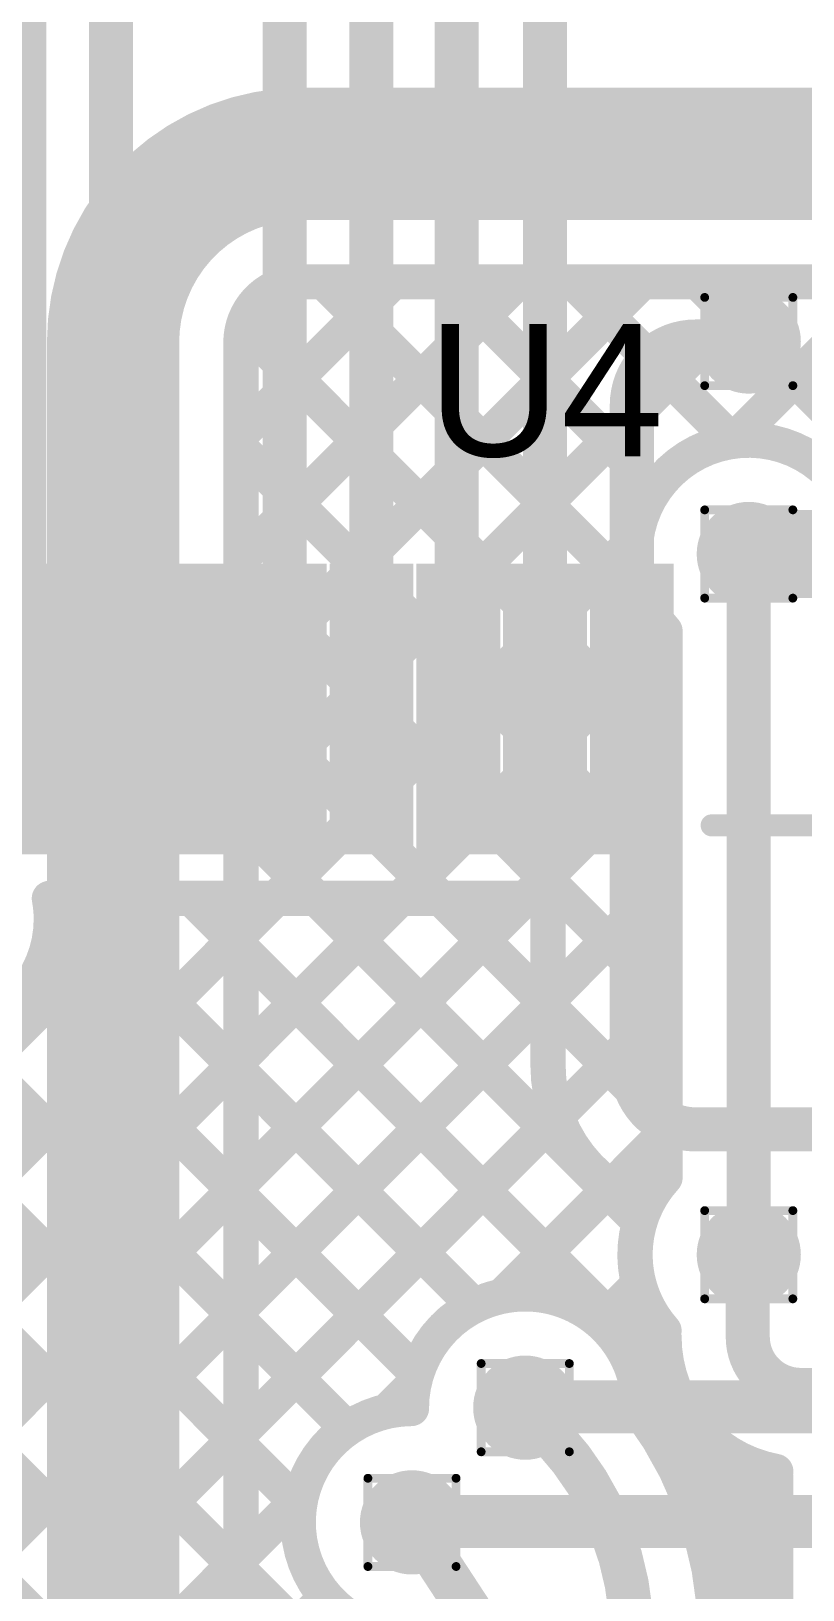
# Model space of a CAD drawing. Header units: inches. Extents: x -17 to 349, y -40 to 215.
# Drawn here: x 101.16 to 105.61, y 127.75 to 136.72 of the extents above; entities that cross this region are included whole.
import ezdxf

# ---------------------------------------------------------------- set-up
doc = ezdxf.new("R2010")
doc.units = ezdxf.units.IN
for name, color, linetype in [('Bottom Layer', 5, 'Continuous'), ('Drill Drawing', 1, 'Continuous'), ('Top Layer', 1, 'Continuous'), ('Top Overlay', 2, 'Continuous'), ('Top Paste', 8, 'Continuous'), ('Top Solder', 216, 'Continuous'), ('Via Holes', 16, 'Continuous')]:
    doc.layers.add(name, color=color, linetype=linetype)
doc.styles.add('Arial', font='', dxfattribs={"height": 0.2})
doc.styles.get('Arial').set_extended_font_data('Arial')

# ---------------------------------------------------------------- blocks, each defined once
blk = doc.blocks.new('64_TQFP__10_10__63')
at = {"layer": 'Top Layer'}
for points in [[(4.935, -0.11), (6.405, -0.11), (6.405, -0.39), (4.935, -0.39)], [(4.935, -0.61), (6.405, -0.61), (6.405, -0.89), (4.935, -0.89)], [(4.935, -1.11), (6.405, -1.11), (6.405, -1.39), (4.935, -1.39)], [(4.935, -1.61), (6.405, -1.61), (6.405, -1.89), (4.935, -1.89)], [(4.935, -2.11), (6.405, -2.11), (6.405, -2.39), (4.935, -2.39)], [(4.935, -2.61), (6.405, -2.61), (6.405, -2.89), (4.935, -2.89)], [(4.935, -3.11), (6.405, -3.11), (6.405, -3.39), (4.935, -3.39)], [(4.935, -3.61), (6.405, -3.61), (6.405, -3.89), (4.935, -3.89)]]:
    blk.add_hatch(color=1, dxfattribs=at).paths.add_polyline_path(points)
at = {"layer": 'Top Paste'}
for points in [[(4.935, -0.11), (6.405, -0.11), (6.405, -0.39), (4.935, -0.39)], [(4.935, -0.61), (6.405, -0.61), (6.405, -0.89), (4.935, -0.89)], [(4.935, -1.11), (6.405, -1.11), (6.405, -1.39), (4.935, -1.39)], [(4.935, -1.61), (6.405, -1.61), (6.405, -1.89), (4.935, -1.89)], [(4.935, -2.11), (6.405, -2.11), (6.405, -2.39), (4.935, -2.39)], [(4.935, -2.61), (6.405, -2.61), (6.405, -2.89), (4.935, -2.89)], [(4.935, -3.11), (6.405, -3.11), (6.405, -3.39), (4.935, -3.39)], [(4.935, -3.61), (6.405, -3.61), (6.405, -3.89), (4.935, -3.89)]]:
    blk.add_hatch(color=8, dxfattribs=at).paths.add_polyline_path(points)
at = {"layer": 'Top Solder'}
for points in [[(4.8334, -0.0084), (6.5066, -0.0084), (6.5066, -0.4916), (4.8334, -0.4916)], [(4.8334, -0.5084), (6.5066, -0.5084), (6.5066, -0.9916), (4.8334, -0.9916)], [(4.8334, -1.0084), (6.5066, -1.0084), (6.5066, -1.4916), (4.8334, -1.4916)], [(4.8334, -1.5084), (6.5066, -1.5084), (6.5066, -1.9916), (4.8334, -1.9916)], [(4.8334, -2.0084), (6.5066, -2.0084), (6.5066, -2.4916), (4.8334, -2.4916)], [(4.8334, -2.5084), (6.5066, -2.5084), (6.5066, -2.9916), (4.8334, -2.9916)], [(4.8334, -3.0084), (6.5066, -3.0084), (6.5066, -3.4916), (4.8334, -3.4916)], [(4.8334, -3.5084), (6.5066, -3.5084), (6.5066, -3.9916), (4.8334, -3.9916)]]:
    blk.add_hatch(color=216, dxfattribs=at).paths.add_polyline_path(points)
at = {"layer": 'Top Overlay'}
blk.add_lwpolyline([(5, -4.21, 0.127, 0.127, 0), (5, -5, 0.127, 0.127, 0)], format="xyseb", dxfattribs=at)
blk.add_lwpolyline([(4.9683, -4.21, 0.0635, 0.0635, 1), (5.0318, -4.21, 0.0635, 0.0635, 1)], format="xyseb", close=True, dxfattribs=at)

msp = doc.modelspace()

# ---------------------------------------------------------------- hatches: boundary and pattern name
at = {"layer": 'Bottom Layer'}
h = msp.add_hatch(color=5, dxfattribs=at)
edge = h.paths.add_edge_path()
edge.add_arc((105.294, 134.934), 0.3, 0, 360)
h = msp.add_hatch(color=5, dxfattribs=at)
edge = h.paths.add_edge_path()
edge.add_arc((105.294, 133.7109), 0.3, 0, 360)
h = msp.add_hatch(color=5, dxfattribs=at)
edge = h.paths.add_edge_path()
edge.add_arc((105.294, 129.6772), 0.3, 0, 360)
h = msp.add_hatch(color=5, dxfattribs=at)
edge = h.paths.add_edge_path()
edge.add_arc((104.0061, 128.7968), 0.3, 0, 360)
h = msp.add_hatch(color=5, dxfattribs=at)
edge = h.paths.add_edge_path()
edge.add_arc((103.3537, 128.1364), 0.3, 0, 360)
at = {"layer": 'Top Layer'}
h = msp.add_hatch(color=1, dxfattribs=at)
edge = h.paths.add_edge_path()
edge.add_arc((105.294, 134.934), 0.3, 0, 360)
h = msp.add_hatch(color=1, dxfattribs=at)
edge = h.paths.add_edge_path()
edge.add_arc((105.294, 133.7109), 0.3, 0, 360)
h = msp.add_hatch(color=1, dxfattribs=at)
edge = h.paths.add_edge_path()
edge.add_arc((105.294, 129.6772), 0.3, 0, 360)
h = msp.add_hatch(color=1, dxfattribs=at)
edge = h.paths.add_edge_path()
edge.add_arc((104.0061, 128.7968), 0.3, 0, 360)
for points in [[(105.4028, 128.1779), (104.9033, 128.8912), (104.6625, 128.7226), (105.162, 128.0093)], [(105.0745, 125.0831), (105.497, 125.0831), (105.497, 128.3987), (105.0745, 128.3987)]]:
    msp.add_hatch(color=1, dxfattribs=at).paths.add_polyline_path(points)
h = msp.add_hatch(color=1, dxfattribs=at)
edge = h.paths.add_edge_path()
edge.add_arc((103.3537, 128.1364), 0.3, 0, 360)
at = {"layer": 'Via Holes'}
h = msp.add_hatch(color=7, dxfattribs=at)
edge = h.paths.add_edge_path()
edge.add_arc((105.294, 134.934), 0.15, 0, 360)
h = msp.add_hatch(color=7, dxfattribs=at)
edge = h.paths.add_edge_path()
edge.add_arc((105.294, 133.7109), 0.15, 0, 360)
h = msp.add_hatch(color=7, dxfattribs=at)
edge = h.paths.add_edge_path()
edge.add_arc((105.294, 129.6772), 0.15, 0, 360)
h = msp.add_hatch(color=7, dxfattribs=at)
edge = h.paths.add_edge_path()
edge.add_arc((104.0061, 128.7968), 0.15, 0, 360)
h = msp.add_hatch(color=7, dxfattribs=at)
edge = h.paths.add_edge_path()
edge.add_arc((103.3537, 128.1364), 0.15, 0, 360)

# ---------------------------------------------------------------- linework, layer by layer
at = {"layer": 'Bottom Layer'}
for points in [[(101.6314, 134.9281, 0.762, 0.762, -0.414214), (102.7177, 136.0143, 0.762, 0.762, 0)], [(102.7177, 136.0143, 0.762, 0.762, 0), (107.1645, 136.0143, 0.762, 0.762, 0)], [(101.6314, 125.9179, 0.762, 0.762, 0), (101.6314, 134.9281, 0.762, 0.762, 0)], [(102.368, 132.964, 0.2032, 0.2032, 0), (104.6818, 135.2777, 0.2032, 0.2032, 0)], [(102.368, 132.2455, 0.2032, 0.2032, 0), (105.4002, 135.2777, 0.2032, 0.2032, 0)], [(102.368, 133.6824, 0.2032, 0.2032, 0), (103.9634, 135.2777, 0.2032, 0.2032, 0)], [(102.368, 132.964, 0.2032, 0.2032, 0), (104.6818, 135.2777, 0.2032, 0.2032, 0)], [(102.368, 134.4008, 0.2032, 0.2032, 0), (103.2449, 135.2777, 0.2032, 0.2032, 0)], [(102.368, 134.9281, 0.2032, 0.2032, -0.414214), (102.7177, 135.2777, 0.2032, 0.2032, 0)], [(102.7177, 135.2777, 0.2032, 0.2032, 0), (107.1645, 135.2777, 0.2032, 0.2032, 0)], [(102.8449, 135.2777, 0.2032, 0.2032, 0), (104.7104, 133.4122, 0.2032, 0.2032, 0)], [(103.5633, 135.2777, 0.2032, 0.2032, 0), (104.7558, 134.0852, 0.2032, 0.2032, 0)], [(104.2817, 135.2777, 0.2032, 0.2032, 0), (105.1998, 134.3597, 0.2032, 0.2032, 0)], [(105.0001, 135.2777, 0.2032, 0.2032, 0), (110.9681, 129.3098, 0.2032, 0.2032, 0)], [(105.2007, 134.3598, 0.2032, 0.2032, 0), (106.1186, 135.2777, 0.2032, 0.2032, 0)], [(102.3812, 135.023, 0.2032, 0.2032, 0), (104.8114, 132.5928, 0.2032, 0.2032, 0)], [(102.368, 125.9179, 0.2032, 0.2032, 0), (102.368, 134.9281, 0.2032, 0.2032, 0)], [(102.368, 134.3177, 0.2032, 0.2032, 0), (104.8114, 131.8743, 0.2032, 0.2032, 0)], [(104.8114, 133.2671, 0.2032, 0.2032, -1.463174), (105.9496, 133.7109, 0.2032, 0.2032, 0)], [(102.368, 131.5271, 0.2032, 0.2032, 0), (104.6451, 133.8042, 0.2032, 0.2032, 0)], [(105.294, 129.6772, 0.254, 0.254, 0), (105.294, 133.7109, 0.254, 0.254, 0)], [(102.368, 133.5993, 0.2032, 0.2032, 0), (104.8114, 131.1559, 0.2032, 0.2032, 0)], [(102.368, 130.8087, 0.2032, 0.2032, 0), (104.8114, 133.2521, 0.2032, 0.2032, 0)], [(104.8114, 130.1209, 0.2032, 0.2032, 0), (104.8114, 133.2671, 0.2032, 0.2032, 0)], [(102.368, 132.8809, 0.2032, 0.2032, 0), (104.8114, 130.4375, 0.2032, 0.2032, 0)], [(102.368, 130.0903, 0.2032, 0.2032, 0), (104.8114, 132.5337, 0.2032, 0.2032, 0)], [(102.368, 132.1625, 0.2032, 0.2032, 0), (104.6658, 129.8647, 0.2032, 0.2032, 0)], [(102.368, 129.3718, 0.2032, 0.2032, 0), (104.8114, 131.8153, 0.2032, 0.2032, 0)], [(102.368, 131.4441, 0.2032, 0.2032, 0), (104.5023, 129.3098, 0.2032, 0.2032, 0)], [(102.368, 128.6534, 0.2032, 0.2032, 0), (104.8114, 131.0968, 0.2032, 0.2032, 0)], [(102.368, 130.7256, 0.2032, 0.2032, 0), (103.7112, 129.3824, 0.2032, 0.2032, 0)], [(103.8715, 129.4385, 0.2032, 0.2032, 0), (104.8114, 130.3784, 0.2032, 0.2032, 0)], [(104.751, 129.3098, 0.2032, 0.2032, -0.347653), (104.8114, 130.1209, 0.2032, 0.2032, 0)], [(102.368, 130.0072, 0.2032, 0.2032, 0), (103.3809, 128.9943, 0.2032, 0.2032, 0)], [(104.4612, 129.3098, 0.2032, 0.2032, 0), (104.6604, 129.5089, 0.2032, 0.2032, 0)], [(103.3505, 128.792, 0.2032, 0.2032, -0.630566), (104.4143, 129.3098, 0.2032, 0.2032, 0)], [(102.368, 129.2888, 0.2032, 0.2032, 0), (102.981, 128.6758, 0.2032, 0.2032, 0)], [(104.4143, 129.3098, 0.2032, 0.2032, 0), (104.751, 129.3098, 0.2032, 0.2032, 0)], [(103.2088, 128.7758, 0.2032, 0.2032, 0), (103.3644, 128.9314, 0.2032, 0.2032, 0)], [(104.0061, 128.8018, 0.3048, 0.3048, 0), (122.5585, 128.8018, 0.3048, 0.3048, 0)], [(103.7741, 127.6334, 0.2032, 0.2032, -1.422987), (103.3505, 128.792, 0.2032, 0.2032, 0)], [(102.368, 128.5704, 0.2032, 0.2032, 0), (102.7052, 128.2332, 0.2032, 0.2032, 0)], [(102.368, 127.935, 0.2032, 0.2032, 0), (102.7142, 128.2812, 0.2032, 0.2032, 0)], [(103.3537, 128.1414, 0.3048, 0.3048, 0), (122.5585, 128.1414, 0.3048, 0.3048, 0)], [(102.368, 127.852, 0.2032, 0.2032, 0), (104.5853, 125.6347, 0.2032, 0.2032, 0)], [(102.368, 127.2166, 0.2032, 0.2032, 0), (102.8583, 127.7069, 0.2032, 0.2032, 0)]]:
    msp.add_lwpolyline(points, format="xyseb", dxfattribs=at)
for points in [[(102.5272, 136.0143, 0.381, 0.381, 1), (102.9082, 136.0143, 0.381, 0.381, 1)], [(102.5272, 136.0143, 0.381, 0.381, 1), (102.9082, 136.0143, 0.381, 0.381, 1)], [(101.4409, 134.9281, 0.381, 0.381, 1), (101.8219, 134.9281, 0.381, 0.381, 1)], [(101.4409, 134.9281, 0.381, 0.381, 1), (101.8219, 134.9281, 0.381, 0.381, 1)], [(102.6669, 135.2777, 0.1016, 0.1016, 1), (102.7685, 135.2777, 0.1016, 0.1016, 1)], [(102.6669, 135.2777, 0.1016, 0.1016, 1), (102.7685, 135.2777, 0.1016, 0.1016, 1)], [(102.7941, 135.2777, 0.1016, 0.1016, 1), (102.8957, 135.2777, 0.1016, 0.1016, 1)], [(103.1941, 135.2777, 0.1016, 0.1016, 1), (103.2957, 135.2777, 0.1016, 0.1016, 1)], [(103.5125, 135.2777, 0.1016, 0.1016, 1), (103.6141, 135.2777, 0.1016, 0.1016, 1)], [(103.9126, 135.2777, 0.1016, 0.1016, 1), (104.0142, 135.2777, 0.1016, 0.1016, 1)], [(104.2309, 135.2777, 0.1016, 0.1016, 1), (104.3325, 135.2777, 0.1016, 0.1016, 1)], [(104.631, 135.2777, 0.1016, 0.1016, 1), (104.7326, 135.2777, 0.1016, 0.1016, 1)], [(104.631, 135.2777, 0.1016, 0.1016, 1), (104.7326, 135.2777, 0.1016, 0.1016, 1)], [(104.9493, 135.2777, 0.1016, 0.1016, 1), (105.0509, 135.2777, 0.1016, 0.1016, 1)], [(105.3494, 135.2777, 0.1016, 0.1016, 1), (105.451, 135.2777, 0.1016, 0.1016, 1)], [(102.3304, 135.023, 0.1016, 0.1016, 1), (102.432, 135.023, 0.1016, 0.1016, 1)], [(102.3172, 134.9281, 0.1016, 0.1016, 1), (102.4188, 134.9281, 0.1016, 0.1016, 1)], [(102.3172, 134.9281, 0.1016, 0.1016, 1), (102.4188, 134.9281, 0.1016, 0.1016, 1)], [(102.3172, 134.4008, 0.1016, 0.1016, 1), (102.4188, 134.4008, 0.1016, 0.1016, 1)], [(102.3172, 134.3177, 0.1016, 0.1016, 1), (102.4188, 134.3177, 0.1016, 0.1016, 1)], [(105.149, 134.3597, 0.1016, 0.1016, 1), (105.2506, 134.3597, 0.1016, 0.1016, 1)], [(105.1499, 134.3598, 0.1016, 0.1016, 1), (105.2515, 134.3598, 0.1016, 0.1016, 1)], [(104.705, 134.0852, 0.1016, 0.1016, 1), (104.8066, 134.0852, 0.1016, 0.1016, 1)], [(104.5943, 133.8042, 0.1016, 0.1016, 1), (104.6959, 133.8042, 0.1016, 0.1016, 1)], [(102.3172, 133.6824, 0.1016, 0.1016, 1), (102.4188, 133.6824, 0.1016, 0.1016, 1)], [(105.2305, 133.7109, 0.127, 0.127, 1), (105.3575, 133.7109, 0.127, 0.127, 1)], [(102.3172, 133.5993, 0.1016, 0.1016, 1), (102.4188, 133.5993, 0.1016, 0.1016, 1)], [(104.6596, 133.4122, 0.1016, 0.1016, 1), (104.7612, 133.4122, 0.1016, 0.1016, 1)], [(104.7606, 133.2671, 0.1016, 0.1016, 1), (104.8622, 133.2671, 0.1016, 0.1016, 1)], [(104.7606, 133.2671, 0.1016, 0.1016, 1), (104.8622, 133.2671, 0.1016, 0.1016, 1)], [(104.7606, 133.2521, 0.1016, 0.1016, 1), (104.8622, 133.2521, 0.1016, 0.1016, 1)], [(102.3172, 132.964, 0.1016, 0.1016, 1), (102.4188, 132.964, 0.1016, 0.1016, 1)], [(102.3172, 132.964, 0.1016, 0.1016, 1), (102.4188, 132.964, 0.1016, 0.1016, 1)], [(102.3172, 132.8809, 0.1016, 0.1016, 1), (102.4188, 132.8809, 0.1016, 0.1016, 1)], [(104.7606, 132.5928, 0.1016, 0.1016, 1), (104.8622, 132.5928, 0.1016, 0.1016, 1)], [(104.7606, 132.5337, 0.1016, 0.1016, 1), (104.8622, 132.5337, 0.1016, 0.1016, 1)], [(102.3172, 132.2455, 0.1016, 0.1016, 1), (102.4188, 132.2455, 0.1016, 0.1016, 1)], [(102.3172, 132.1625, 0.1016, 0.1016, 1), (102.4188, 132.1625, 0.1016, 0.1016, 1)], [(104.7606, 131.8743, 0.1016, 0.1016, 1), (104.8622, 131.8743, 0.1016, 0.1016, 1)], [(104.7606, 131.8153, 0.1016, 0.1016, 1), (104.8622, 131.8153, 0.1016, 0.1016, 1)], [(102.3172, 131.5271, 0.1016, 0.1016, 1), (102.4188, 131.5271, 0.1016, 0.1016, 1)], [(102.3172, 131.4441, 0.1016, 0.1016, 1), (102.4188, 131.4441, 0.1016, 0.1016, 1)], [(104.7606, 131.1559, 0.1016, 0.1016, 1), (104.8622, 131.1559, 0.1016, 0.1016, 1)], [(104.7606, 131.0968, 0.1016, 0.1016, 1), (104.8622, 131.0968, 0.1016, 0.1016, 1)], [(102.3172, 130.8087, 0.1016, 0.1016, 1), (102.4188, 130.8087, 0.1016, 0.1016, 1)], [(102.3172, 130.7256, 0.1016, 0.1016, 1), (102.4188, 130.7256, 0.1016, 0.1016, 1)], [(104.7606, 130.4375, 0.1016, 0.1016, 1), (104.8622, 130.4375, 0.1016, 0.1016, 1)], [(104.7606, 130.3784, 0.1016, 0.1016, 1), (104.8622, 130.3784, 0.1016, 0.1016, 1)], [(102.3172, 130.0903, 0.1016, 0.1016, 1), (102.4188, 130.0903, 0.1016, 0.1016, 1)], [(104.7606, 130.1209, 0.1016, 0.1016, 1), (104.8622, 130.1209, 0.1016, 0.1016, 1)], [(104.7606, 130.1209, 0.1016, 0.1016, 1), (104.8622, 130.1209, 0.1016, 0.1016, 1)], [(102.3172, 130.0072, 0.1016, 0.1016, 1), (102.4188, 130.0072, 0.1016, 0.1016, 1)], [(104.615, 129.8647, 0.1016, 0.1016, 1), (104.7166, 129.8647, 0.1016, 0.1016, 1)], [(105.2305, 129.6772, 0.127, 0.127, 1), (105.3575, 129.6772, 0.127, 0.127, 1)], [(104.6096, 129.5089, 0.1016, 0.1016, 1), (104.7112, 129.5089, 0.1016, 0.1016, 1)], [(103.6604, 129.3824, 0.1016, 0.1016, 1), (103.762, 129.3824, 0.1016, 0.1016, 1)], [(103.8207, 129.4385, 0.1016, 0.1016, 1), (103.9223, 129.4385, 0.1016, 0.1016, 1)], [(102.3172, 129.3718, 0.1016, 0.1016, 1), (102.4188, 129.3718, 0.1016, 0.1016, 1)], [(102.3172, 129.2888, 0.1016, 0.1016, 1), (102.4188, 129.2888, 0.1016, 0.1016, 1)], [(104.3635, 129.3098, 0.1016, 0.1016, 1), (104.4651, 129.3098, 0.1016, 0.1016, 1)], [(104.3635, 129.3098, 0.1016, 0.1016, 1), (104.4651, 129.3098, 0.1016, 0.1016, 1)], [(104.4104, 129.3098, 0.1016, 0.1016, 1), (104.512, 129.3098, 0.1016, 0.1016, 1)], [(104.4515, 129.3098, 0.1016, 0.1016, 1), (104.5531, 129.3098, 0.1016, 0.1016, 1)], [(104.7002, 129.3098, 0.1016, 0.1016, 1), (104.8018, 129.3098, 0.1016, 0.1016, 1)], [(104.7002, 129.3098, 0.1016, 0.1016, 1), (104.8018, 129.3098, 0.1016, 0.1016, 1)], [(103.3136, 128.9314, 0.1016, 0.1016, 1), (103.4152, 128.9314, 0.1016, 0.1016, 1)], [(103.3301, 128.9943, 0.1016, 0.1016, 1), (103.4317, 128.9943, 0.1016, 0.1016, 1)], [(103.9299, 128.8018, 0.1524, 0.1524, 1), (104.0823, 128.8018, 0.1524, 0.1524, 1)], [(103.158, 128.7758, 0.1016, 0.1016, 1), (103.2596, 128.7758, 0.1016, 0.1016, 1)], [(103.2997, 128.792, 0.1016, 0.1016, 1), (103.4013, 128.792, 0.1016, 0.1016, 1)], [(103.2997, 128.792, 0.1016, 0.1016, 1), (103.4013, 128.792, 0.1016, 0.1016, 1)], [(102.9302, 128.6758, 0.1016, 0.1016, 1), (103.0318, 128.6758, 0.1016, 0.1016, 1)], [(102.3172, 128.6534, 0.1016, 0.1016, 1), (102.4188, 128.6534, 0.1016, 0.1016, 1)], [(102.3172, 128.5704, 0.1016, 0.1016, 1), (102.4188, 128.5704, 0.1016, 0.1016, 1)], [(102.6544, 128.2332, 0.1016, 0.1016, 1), (102.756, 128.2332, 0.1016, 0.1016, 1)], [(102.6634, 128.2812, 0.1016, 0.1016, 1), (102.765, 128.2812, 0.1016, 0.1016, 1)], [(103.2775, 128.1414, 0.1524, 0.1524, 1), (103.4299, 128.1414, 0.1524, 0.1524, 1)], [(102.3172, 127.935, 0.1016, 0.1016, 1), (102.4188, 127.935, 0.1016, 0.1016, 1)], [(102.3172, 127.852, 0.1016, 0.1016, 1), (102.4188, 127.852, 0.1016, 0.1016, 1)], [(102.8075, 127.7069, 0.1016, 0.1016, 1), (102.9091, 127.7069, 0.1016, 0.1016, 1)]]:
    msp.add_lwpolyline(points, format="xyseb", close=True, dxfattribs=at)
at = {"layer": 'Drill Drawing'}
for points in [[(105.04, 135.188, 0.0508, 0.0508, 0), (105.548, 135.188, 0.0508, 0.0508, 0)], [(105.04, 134.68, 0.0508, 0.0508, 0), (105.04, 135.188, 0.0508, 0.0508, 0)], [(105.548, 134.68, 0.0508, 0.0508, 0), (105.548, 135.188, 0.0508, 0.0508, 0)], [(105.04, 134.68, 0.0508, 0.0508, 0), (105.548, 134.68, 0.0508, 0.0508, 0)], [(105.04, 133.9649, 0.0508, 0.0508, 0), (105.548, 133.9649, 0.0508, 0.0508, 0)], [(105.04, 133.4569, 0.0508, 0.0508, 0), (105.04, 133.9649, 0.0508, 0.0508, 0)], [(105.548, 133.4569, 0.0508, 0.0508, 0), (105.548, 133.9649, 0.0508, 0.0508, 0)], [(105.04, 133.4569, 0.0508, 0.0508, 0), (105.548, 133.4569, 0.0508, 0.0508, 0)], [(105.04, 129.9312, 0.0508, 0.0508, 0), (105.548, 129.9312, 0.0508, 0.0508, 0)], [(105.04, 129.4232, 0.0508, 0.0508, 0), (105.04, 129.9312, 0.0508, 0.0508, 0)], [(105.548, 129.4232, 0.0508, 0.0508, 0), (105.548, 129.9312, 0.0508, 0.0508, 0)], [(105.04, 129.4232, 0.0508, 0.0508, 0), (105.548, 129.4232, 0.0508, 0.0508, 0)], [(103.7521, 129.0508, 0.0508, 0.0508, 0), (104.2601, 129.0508, 0.0508, 0.0508, 0)], [(103.7521, 128.5428, 0.0508, 0.0508, 0), (103.7521, 129.0508, 0.0508, 0.0508, 0)], [(104.2601, 128.5428, 0.0508, 0.0508, 0), (104.2601, 129.0508, 0.0508, 0.0508, 0)], [(103.7521, 128.5428, 0.0508, 0.0508, 0), (104.2601, 128.5428, 0.0508, 0.0508, 0)], [(103.0997, 128.3904, 0.0508, 0.0508, 0), (103.6077, 128.3904, 0.0508, 0.0508, 0)], [(103.0997, 127.8824, 0.0508, 0.0508, 0), (103.0997, 128.3904, 0.0508, 0.0508, 0)], [(103.6077, 127.8824, 0.0508, 0.0508, 0), (103.6077, 128.3904, 0.0508, 0.0508, 0)], [(103.0997, 127.8824, 0.0508, 0.0508, 0), (103.6077, 127.8824, 0.0508, 0.0508, 0)]]:
    msp.add_lwpolyline(points, format="xyseb", dxfattribs=at)
for points in [[(105.0273, 135.188, 0.0254, 0.0254, 1), (105.0527, 135.188, 0.0254, 0.0254, 1)], [(105.0273, 135.188, 0.0254, 0.0254, 1), (105.0527, 135.188, 0.0254, 0.0254, 1)], [(105.5353, 135.188, 0.0254, 0.0254, 1), (105.5607, 135.188, 0.0254, 0.0254, 1)], [(105.5353, 135.188, 0.0254, 0.0254, 1), (105.5607, 135.188, 0.0254, 0.0254, 1)], [(105.0273, 134.68, 0.0254, 0.0254, 1), (105.0527, 134.68, 0.0254, 0.0254, 1)], [(105.0273, 134.68, 0.0254, 0.0254, 1), (105.0527, 134.68, 0.0254, 0.0254, 1)], [(105.5353, 134.68, 0.0254, 0.0254, 1), (105.5607, 134.68, 0.0254, 0.0254, 1)], [(105.5353, 134.68, 0.0254, 0.0254, 1), (105.5607, 134.68, 0.0254, 0.0254, 1)], [(105.0273, 133.9649, 0.0254, 0.0254, 1), (105.0527, 133.9649, 0.0254, 0.0254, 1)], [(105.0273, 133.9649, 0.0254, 0.0254, 1), (105.0527, 133.9649, 0.0254, 0.0254, 1)], [(105.5353, 133.9649, 0.0254, 0.0254, 1), (105.5607, 133.9649, 0.0254, 0.0254, 1)], [(105.5353, 133.9649, 0.0254, 0.0254, 1), (105.5607, 133.9649, 0.0254, 0.0254, 1)], [(105.0273, 133.4569, 0.0254, 0.0254, 1), (105.0527, 133.4569, 0.0254, 0.0254, 1)], [(105.0273, 133.4569, 0.0254, 0.0254, 1), (105.0527, 133.4569, 0.0254, 0.0254, 1)], [(105.5353, 133.4569, 0.0254, 0.0254, 1), (105.5607, 133.4569, 0.0254, 0.0254, 1)], [(105.5353, 133.4569, 0.0254, 0.0254, 1), (105.5607, 133.4569, 0.0254, 0.0254, 1)], [(105.0273, 129.9312, 0.0254, 0.0254, 1), (105.0527, 129.9312, 0.0254, 0.0254, 1)], [(105.0273, 129.9312, 0.0254, 0.0254, 1), (105.0527, 129.9312, 0.0254, 0.0254, 1)], [(105.5353, 129.9312, 0.0254, 0.0254, 1), (105.5607, 129.9312, 0.0254, 0.0254, 1)], [(105.5353, 129.9312, 0.0254, 0.0254, 1), (105.5607, 129.9312, 0.0254, 0.0254, 1)], [(105.0273, 129.4232, 0.0254, 0.0254, 1), (105.0527, 129.4232, 0.0254, 0.0254, 1)], [(105.0273, 129.4232, 0.0254, 0.0254, 1), (105.0527, 129.4232, 0.0254, 0.0254, 1)], [(105.5353, 129.4232, 0.0254, 0.0254, 1), (105.5607, 129.4232, 0.0254, 0.0254, 1)], [(105.5353, 129.4232, 0.0254, 0.0254, 1), (105.5607, 129.4232, 0.0254, 0.0254, 1)], [(103.7394, 129.0508, 0.0254, 0.0254, 1), (103.7648, 129.0508, 0.0254, 0.0254, 1)], [(103.7394, 129.0508, 0.0254, 0.0254, 1), (103.7648, 129.0508, 0.0254, 0.0254, 1)], [(104.2474, 129.0508, 0.0254, 0.0254, 1), (104.2728, 129.0508, 0.0254, 0.0254, 1)], [(104.2474, 129.0508, 0.0254, 0.0254, 1), (104.2728, 129.0508, 0.0254, 0.0254, 1)], [(103.7394, 128.5428, 0.0254, 0.0254, 1), (103.7648, 128.5428, 0.0254, 0.0254, 1)], [(103.7394, 128.5428, 0.0254, 0.0254, 1), (103.7648, 128.5428, 0.0254, 0.0254, 1)], [(104.2474, 128.5428, 0.0254, 0.0254, 1), (104.2728, 128.5428, 0.0254, 0.0254, 1)], [(104.2474, 128.5428, 0.0254, 0.0254, 1), (104.2728, 128.5428, 0.0254, 0.0254, 1)], [(103.087, 128.3904, 0.0254, 0.0254, 1), (103.1124, 128.3904, 0.0254, 0.0254, 1)], [(103.087, 128.3904, 0.0254, 0.0254, 1), (103.1124, 128.3904, 0.0254, 0.0254, 1)], [(103.595, 128.3904, 0.0254, 0.0254, 1), (103.6204, 128.3904, 0.0254, 0.0254, 1)], [(103.595, 128.3904, 0.0254, 0.0254, 1), (103.6204, 128.3904, 0.0254, 0.0254, 1)], [(103.087, 127.8824, 0.0254, 0.0254, 1), (103.1124, 127.8824, 0.0254, 0.0254, 1)], [(103.087, 127.8824, 0.0254, 0.0254, 1), (103.1124, 127.8824, 0.0254, 0.0254, 1)], [(103.595, 127.8824, 0.0254, 0.0254, 1), (103.6204, 127.8824, 0.0254, 0.0254, 1)], [(103.595, 127.8824, 0.0254, 0.0254, 1), (103.6204, 127.8824, 0.0254, 0.0254, 1)]]:
    msp.add_lwpolyline(points, format="xyseb", close=True, dxfattribs=at)
at = {"layer": 'Top Layer'}
for points in [[(103.6117, 132.8271, 0.254, 0.254, 0), (103.6117, 142.5665, 0.254, 0.254, 0)], [(104.1201, 132.8187, 0.254, 0.254, 0), (104.1201, 140.3369, 0.254, 0.254, 0)], [(103.1201, 132.8187, 0.254, 0.254, 0), (103.1201, 140.1792, 0.254, 0.254, 0)], [(101.6201, 132.8187, 0.254, 0.254, 0), (101.6201, 139.5424, 0.254, 0.254, 0)], [(101.1201, 132.8187, 0.254, 0.254, 0), (101.1201, 139.4408, 0.254, 0.254, 0)], [(102.6201, 132.8187, 0.254, 0.254, 0), (102.6201, 137.4104, 0.254, 0.254, 0)], [(104.6201, 134.5674, 0.254, 0.254, -0.414214), (104.9866, 134.934, 0.254, 0.254, 0)], [(104.9866, 134.934, 0.254, 0.254, 0), (105.294, 134.934, 0.254, 0.254, 0)], [(104.6201, 132.8187, 0.254, 0.254, 0), (104.6201, 134.5674, 0.254, 0.254, 0)], [(105.294, 133.7109, 0.508, 0.508, 0), (107.1606, 133.7109, 0.508, 0.508, 0)], [(104.6201, 130.7653, 0.254, 0.254, 0), (104.6201, 132.8187, 0.254, 0.254, 0)], [(97.7734, 131.7281, 0.2032, 0.2032, 0), (103.6375, 125.8641, 0.2032, 0.2032, 0)], [(98.1027, 125.8249, 0.2032, 0.2032, 0), (104.0059, 131.7281, 0.2032, 0.2032, 0)], [(98.1027, 126.5433, 0.2032, 0.2032, 0), (103.2874, 131.7281, 0.2032, 0.2032, 0)], [(98.4919, 131.7281, 0.2032, 0.2032, 0), (103.5965, 126.6234, 0.2032, 0.2032, 0)], [(98.6549, 128.5324, 0.2032, 0.2032, 0), (101.8506, 131.7281, 0.2032, 0.2032, 0)], [(98.7458, 127.9049, 0.2032, 0.2032, 0), (102.569, 131.7281, 0.2032, 0.2032, 0)], [(99.2103, 131.7281, 0.2032, 0.2032, 0), (102.7052, 128.2332, 0.2032, 0.2032, 0)], [(101.2757, 131.6087, 0.2032, 0.2032, -1.096037), (99.9754, 131.7281, 0.2032, 0.2032, 0)], [(101.2647, 131.7281, 0.2032, 0.2032, 0), (101.6157, 131.7281, 0.2032, 0.2032, 0)], [(101.2647, 131.7281, 0.2032, 0.2032, 0), (102.1157, 131.7281, 0.2032, 0.2032, 0)], [(101.2647, 131.7281, 0.2032, 0.2032, -0.045818), (101.2757, 131.6087, 0.2032, 0.2032, 0)], [(101.3656, 131.7281, 0.2032, 0.2032, 0), (103.7113, 129.3824, 0.2032, 0.2032, 0)], [(101.6245, 131.7281, 0.2032, 0.2032, 0), (102.1157, 131.7281, 0.2032, 0.2032, 0)], [(102.084, 131.7281, 0.2032, 0.2032, 0), (104.8404, 128.9717, 0.2032, 0.2032, 0)], [(102.1245, 131.7281, 0.2032, 0.2032, 0), (102.6157, 131.7281, 0.2032, 0.2032, 0)], [(102.1245, 131.7281, 0.2032, 0.2032, 0), (102.6157, 131.7281, 0.2032, 0.2032, 0)], [(102.6245, 131.7281, 0.2032, 0.2032, 0), (103.1157, 131.7281, 0.2032, 0.2032, 0)], [(102.6245, 131.7281, 0.2032, 0.2032, 0), (103.1157, 131.7281, 0.2032, 0.2032, 0)], [(102.8024, 131.7281, 0.2032, 0.2032, 0), (104.6658, 129.8647, 0.2032, 0.2032, 0)], [(103.1245, 131.7281, 0.2032, 0.2032, 0), (103.6157, 131.7281, 0.2032, 0.2032, 0)], [(103.1245, 131.7281, 0.2032, 0.2032, 0), (103.6157, 131.7281, 0.2032, 0.2032, 0)], [(103.5208, 131.7281, 0.2032, 0.2032, 0), (104.1375, 131.1115, 0.2032, 0.2032, 0)], [(103.6245, 131.7281, 0.2032, 0.2032, 0), (104.1157, 131.7281, 0.2032, 0.2032, 0)], [(103.6245, 131.7281, 0.2032, 0.2032, 0), (104.1157, 131.7281, 0.2032, 0.2032, 0)], [(104.1375, 130.7653, 0.2032, 0.2032, 0), (104.1375, 131.7281, 0.2032, 0.2032, 0)], [(101.151, 131.2242, 0.2032, 0.2032, 0), (103.3809, 128.9943, 0.2032, 0.2032, 0)], [(98.699, 125.7029, 0.2032, 0.2032, 0), (104.1375, 131.1413, 0.2032, 0.2032, 0)], [(100.6989, 130.9579, 0.2032, 0.2032, 0), (102.981, 128.6758, 0.2032, 0.2032, 0)], [(104.7046, 129.9643, 0.2032, 0.2032, -0.318208), (104.1375, 130.7653, 0.2032, 0.2032, 0)], [(104.9866, 130.3987, 0.254, 0.254, -0.414214), (104.6201, 130.7653, 0.254, 0.254, 0)], [(99.4175, 125.7029, 0.2032, 0.2032, 0), (104.1889, 130.4743, 0.2032, 0.2032, 0)], [(98.4122, 130.3709, 0.2032, 0.2032, 0), (103.0803, 125.7029, 0.2032, 0.2032, 0)], [(104.9866, 130.3987, 0.254, 0.254, 0), (106.5401, 130.3987, 0.254, 0.254, 0)], [(103.8715, 129.4385, 0.2032, 0.2032, 0), (104.5014, 130.0684, 0.2032, 0.2032, 0)], [(104.8056, 129.2399, 0.2032, 0.2032, -0.304823), (104.7046, 129.9643, 0.2032, 0.2032, 0)], [(105.2882, 129.2033, 0.254, 0.254, 0), (105.2882, 129.6772, 0.254, 0.254, 0)], [(105.2882, 129.6772, 0.254, 0.254, 0), (105.294, 129.6772, 0.254, 0.254, 0)], [(104.4398, 129.2884, 0.2032, 0.2032, 0), (104.6604, 129.5089, 0.2032, 0.2032, 0)], [(103.3505, 128.792, 0.2032, 0.2032, -1.003673), (104.6617, 128.7968, 0.2032, 0.2032, 0)], [(105.4495, 128.4293, 0.2032, 0.2032, -0.361553), (104.8056, 129.2033, 0.2032, 0.2032, 0)], [(105.5928, 128.8987, 0.254, 0.254, -0.414214), (105.2882, 129.2033, 0.254, 0.254, 0)], [(103.2088, 128.7758, 0.2032, 0.2032, 0), (103.3644, 128.9314, 0.2032, 0.2032, 0)], [(104.6616, 128.7918, 0.2032, 0.2032, 0), (104.8407, 128.9708, 0.2032, 0.2032, 0)], [(105.5928, 128.8987, 0.254, 0.254, 0), (106.5401, 128.8987, 0.254, 0.254, 0)], [(103.1931, 127.5008, 0.2032, 0.2032, -0.881171), (103.3505, 128.792, 0.2032, 0.2032, 0)], [(104.0061, 128.7968, 0.254, 0.254, 0), (104.1228, 128.6686, 0.254, 0.254, 0)], [(104.0061, 128.7968, 0.254, 0.254, 0), (104.1689, 128.6206, 0.254, 0.254, 0)], [(104.6615, 128.7831, 0.2032, 0.2032, -0.163269), (105.1027, 127.4681, 0.2032, 0.2032, 0)], [(104.169, 128.6206, 0.254, 0.254, -0.188735), (104.6201, 127.4681, 0.254, 0.254, 0)], [(104.923, 128.3347, 0.2032, 0.2032, 0), (105.1445, 128.5562, 0.2032, 0.2032, 0)], [(105.3611, 128.451, 0.2032, 0.2032, 0), (105.4495, 128.3626, 0.2032, 0.2032, 0)], [(105.4495, 127.9031, 0.2032, 0.2032, 0), (105.4495, 128.3943, 0.2032, 0.2032, 0)], [(105.4495, 127.9031, 0.2032, 0.2032, 0), (105.4495, 128.3943, 0.2032, 0.2032, 0)], [(100.1359, 125.7029, 0.2032, 0.2032, 0), (102.7142, 128.2812, 0.2032, 0.2032, 0)], [(103.3537, 128.1364, 0.254, 0.254, 0), (103.386, 127.9907, 0.254, 0.254, 0)], [(103.3537, 128.1364, 0.254, 0.254, 0), (103.7104, 127.5917, 0.254, 0.254, 0)], [(105.081, 127.7743, 0.2032, 0.2032, 0), (105.4495, 128.1428, 0.2032, 0.2032, 0)], [(105.0156, 128.0781, 0.2032, 0.2032, 0), (105.4495, 127.6442, 0.2032, 0.2032, 0)], [(105.4495, 127.4031, 0.2032, 0.2032, 0), (105.4495, 127.9031, 0.2032, 0.2032, 0)], [(100.8543, 125.7029, 0.2032, 0.2032, 0), (102.8583, 127.7069, 0.2032, 0.2032, 0)]]:
    msp.add_lwpolyline(points, format="xyseb", dxfattribs=at)
for points in [[(104.9231, 134.934, 0.127, 0.127, 1), (105.0501, 134.934, 0.127, 0.127, 1)], [(104.9231, 134.934, 0.127, 0.127, 1), (105.0501, 134.934, 0.127, 0.127, 1)], [(105.2305, 134.934, 0.127, 0.127, 1), (105.3575, 134.934, 0.127, 0.127, 1)], [(104.5566, 134.5674, 0.127, 0.127, 1), (104.6836, 134.5674, 0.127, 0.127, 1)], [(104.5566, 134.5674, 0.127, 0.127, 1), (104.6836, 134.5674, 0.127, 0.127, 1)], [(105.167, 133.7109, 0.254, 0.254, 1), (105.421, 133.7109, 0.254, 0.254, 1)], [(101.0566, 132.8187, 0.127, 0.127, 1), (101.1836, 132.8187, 0.127, 0.127, 1)], [(101.5566, 132.8187, 0.127, 0.127, 1), (101.6836, 132.8187, 0.127, 0.127, 1)], [(102.5566, 132.8187, 0.127, 0.127, 1), (102.6836, 132.8187, 0.127, 0.127, 1)], [(103.0566, 132.8187, 0.127, 0.127, 1), (103.1836, 132.8187, 0.127, 0.127, 1)], [(103.5482, 132.8271, 0.127, 0.127, 1), (103.6752, 132.8271, 0.127, 0.127, 1)], [(104.0566, 132.8187, 0.127, 0.127, 1), (104.1836, 132.8187, 0.127, 0.127, 1)], [(104.5566, 132.8187, 0.127, 0.127, 1), (104.6836, 132.8187, 0.127, 0.127, 1)], [(104.5566, 132.8187, 0.127, 0.127, 1), (104.6836, 132.8187, 0.127, 0.127, 1)], [(101.2139, 131.7281, 0.1016, 0.1016, 1), (101.3155, 131.7281, 0.1016, 0.1016, 1)], [(101.2139, 131.7281, 0.1016, 0.1016, 1), (101.3155, 131.7281, 0.1016, 0.1016, 1)], [(101.2139, 131.7281, 0.1016, 0.1016, 1), (101.3155, 131.7281, 0.1016, 0.1016, 1)], [(101.3148, 131.7281, 0.1016, 0.1016, 1), (101.4164, 131.7281, 0.1016, 0.1016, 1)], [(101.5649, 131.7281, 0.1016, 0.1016, 1), (101.6665, 131.7281, 0.1016, 0.1016, 1)], [(101.5737, 131.7281, 0.1016, 0.1016, 1), (101.6753, 131.7281, 0.1016, 0.1016, 1)], [(101.7998, 131.7281, 0.1016, 0.1016, 1), (101.9014, 131.7281, 0.1016, 0.1016, 1)], [(102.0332, 131.7281, 0.1016, 0.1016, 1), (102.1348, 131.7281, 0.1016, 0.1016, 1)], [(102.0649, 131.7281, 0.1016, 0.1016, 1), (102.1665, 131.7281, 0.1016, 0.1016, 1)], [(102.0649, 131.7281, 0.1016, 0.1016, 1), (102.1665, 131.7281, 0.1016, 0.1016, 1)], [(102.0737, 131.7281, 0.1016, 0.1016, 1), (102.1753, 131.7281, 0.1016, 0.1016, 1)], [(102.0737, 131.7281, 0.1016, 0.1016, 1), (102.1753, 131.7281, 0.1016, 0.1016, 1)], [(102.5182, 131.7281, 0.1016, 0.1016, 1), (102.6198, 131.7281, 0.1016, 0.1016, 1)], [(102.5649, 131.7281, 0.1016, 0.1016, 1), (102.6665, 131.7281, 0.1016, 0.1016, 1)], [(102.5649, 131.7281, 0.1016, 0.1016, 1), (102.6665, 131.7281, 0.1016, 0.1016, 1)], [(102.5737, 131.7281, 0.1016, 0.1016, 1), (102.6753, 131.7281, 0.1016, 0.1016, 1)], [(102.5737, 131.7281, 0.1016, 0.1016, 1), (102.6753, 131.7281, 0.1016, 0.1016, 1)], [(102.7516, 131.7281, 0.1016, 0.1016, 1), (102.8532, 131.7281, 0.1016, 0.1016, 1)], [(103.0649, 131.7281, 0.1016, 0.1016, 1), (103.1665, 131.7281, 0.1016, 0.1016, 1)], [(103.0649, 131.7281, 0.1016, 0.1016, 1), (103.1665, 131.7281, 0.1016, 0.1016, 1)], [(103.0737, 131.7281, 0.1016, 0.1016, 1), (103.1753, 131.7281, 0.1016, 0.1016, 1)], [(103.0737, 131.7281, 0.1016, 0.1016, 1), (103.1753, 131.7281, 0.1016, 0.1016, 1)], [(103.2366, 131.7281, 0.1016, 0.1016, 1), (103.3382, 131.7281, 0.1016, 0.1016, 1)], [(103.47, 131.7281, 0.1016, 0.1016, 1), (103.5716, 131.7281, 0.1016, 0.1016, 1)], [(103.5649, 131.7281, 0.1016, 0.1016, 1), (103.6665, 131.7281, 0.1016, 0.1016, 1)], [(103.5649, 131.7281, 0.1016, 0.1016, 1), (103.6665, 131.7281, 0.1016, 0.1016, 1)], [(103.5737, 131.7281, 0.1016, 0.1016, 1), (103.6753, 131.7281, 0.1016, 0.1016, 1)], [(103.5737, 131.7281, 0.1016, 0.1016, 1), (103.6753, 131.7281, 0.1016, 0.1016, 1)], [(103.9551, 131.7281, 0.1016, 0.1016, 1), (104.0567, 131.7281, 0.1016, 0.1016, 1)], [(104.0649, 131.7281, 0.1016, 0.1016, 1), (104.1665, 131.7281, 0.1016, 0.1016, 1)], [(104.0649, 131.7281, 0.1016, 0.1016, 1), (104.1665, 131.7281, 0.1016, 0.1016, 1)], [(104.0867, 131.7281, 0.1016, 0.1016, 1), (104.1883, 131.7281, 0.1016, 0.1016, 1)], [(101.2249, 131.6087, 0.1016, 0.1016, 1), (101.3265, 131.6087, 0.1016, 0.1016, 1)], [(101.2249, 131.6087, 0.1016, 0.1016, 1), (101.3265, 131.6087, 0.1016, 0.1016, 1)], [(101.1002, 131.2242, 0.1016, 0.1016, 1), (101.2018, 131.2242, 0.1016, 0.1016, 1)], [(104.0867, 131.1413, 0.1016, 0.1016, 1), (104.1883, 131.1413, 0.1016, 0.1016, 1)], [(104.0867, 131.1115, 0.1016, 0.1016, 1), (104.1883, 131.1115, 0.1016, 0.1016, 1)], [(104.0867, 130.7653, 0.1016, 0.1016, 1), (104.1883, 130.7653, 0.1016, 0.1016, 1)], [(104.0867, 130.7653, 0.1016, 0.1016, 1), (104.1883, 130.7653, 0.1016, 0.1016, 1)], [(104.5566, 130.7653, 0.127, 0.127, 1), (104.6836, 130.7653, 0.127, 0.127, 1)], [(104.5566, 130.7653, 0.127, 0.127, 1), (104.6836, 130.7653, 0.127, 0.127, 1)], [(104.1381, 130.4743, 0.1016, 0.1016, 1), (104.2397, 130.4743, 0.1016, 0.1016, 1)], [(104.9231, 130.3987, 0.127, 0.127, 1), (105.0501, 130.3987, 0.127, 0.127, 1)], [(104.9231, 130.3987, 0.127, 0.127, 1), (105.0501, 130.3987, 0.127, 0.127, 1)], [(104.4506, 130.0684, 0.1016, 0.1016, 1), (104.5522, 130.0684, 0.1016, 0.1016, 1)], [(104.6538, 129.9643, 0.1016, 0.1016, 1), (104.7554, 129.9643, 0.1016, 0.1016, 1)], [(104.6538, 129.9643, 0.1016, 0.1016, 1), (104.7554, 129.9643, 0.1016, 0.1016, 1)], [(104.615, 129.8647, 0.1016, 0.1016, 1), (104.7166, 129.8647, 0.1016, 0.1016, 1)], [(105.2247, 129.6772, 0.127, 0.127, 1), (105.3517, 129.6772, 0.127, 0.127, 1)], [(105.2247, 129.6772, 0.127, 0.127, 1), (105.3517, 129.6772, 0.127, 0.127, 1)], [(105.2305, 129.6772, 0.127, 0.127, 1), (105.3575, 129.6772, 0.127, 0.127, 1)], [(104.6096, 129.5089, 0.1016, 0.1016, 1), (104.7112, 129.5089, 0.1016, 0.1016, 1)], [(103.6605, 129.3824, 0.1016, 0.1016, 1), (103.7621, 129.3824, 0.1016, 0.1016, 1)], [(103.8207, 129.4385, 0.1016, 0.1016, 1), (103.9223, 129.4385, 0.1016, 0.1016, 1)], [(104.389, 129.2884, 0.1016, 0.1016, 1), (104.4906, 129.2884, 0.1016, 0.1016, 1)], [(104.7548, 129.2399, 0.1016, 0.1016, 1), (104.8564, 129.2399, 0.1016, 0.1016, 1)], [(104.7548, 129.2033, 0.1016, 0.1016, 1), (104.8564, 129.2033, 0.1016, 0.1016, 1)], [(105.2247, 129.2033, 0.127, 0.127, 1), (105.3517, 129.2033, 0.127, 0.127, 1)], [(105.2247, 129.2033, 0.127, 0.127, 1), (105.3517, 129.2033, 0.127, 0.127, 1)], [(103.3136, 128.9314, 0.1016, 0.1016, 1), (103.4152, 128.9314, 0.1016, 0.1016, 1)], [(103.3301, 128.9943, 0.1016, 0.1016, 1), (103.4317, 128.9943, 0.1016, 0.1016, 1)], [(104.7896, 128.9717, 0.1016, 0.1016, 1), (104.8912, 128.9717, 0.1016, 0.1016, 1)], [(104.7899, 128.9708, 0.1016, 0.1016, 1), (104.8915, 128.9708, 0.1016, 0.1016, 1)], [(105.5293, 128.8987, 0.127, 0.127, 1), (105.6563, 128.8987, 0.127, 0.127, 1)], [(105.5293, 128.8987, 0.127, 0.127, 1), (105.6563, 128.8987, 0.127, 0.127, 1)], [(103.158, 128.7758, 0.1016, 0.1016, 1), (103.2596, 128.7758, 0.1016, 0.1016, 1)], [(103.2997, 128.792, 0.1016, 0.1016, 1), (103.4013, 128.792, 0.1016, 0.1016, 1)], [(103.2997, 128.792, 0.1016, 0.1016, 1), (103.4013, 128.792, 0.1016, 0.1016, 1)], [(103.9426, 128.7968, 0.127, 0.127, 1), (104.0696, 128.7968, 0.127, 0.127, 1)], [(103.9426, 128.7968, 0.127, 0.127, 1), (104.0696, 128.7968, 0.127, 0.127, 1)], [(104.6107, 128.7831, 0.1016, 0.1016, 1), (104.7123, 128.7831, 0.1016, 0.1016, 1)], [(104.6108, 128.7918, 0.1016, 0.1016, 1), (104.7124, 128.7918, 0.1016, 0.1016, 1)], [(104.6109, 128.7968, 0.1016, 0.1016, 1), (104.7125, 128.7968, 0.1016, 0.1016, 1)], [(102.9302, 128.6758, 0.1016, 0.1016, 1), (103.0318, 128.6758, 0.1016, 0.1016, 1)], [(104.0593, 128.6686, 0.127, 0.127, 1), (104.1863, 128.6686, 0.127, 0.127, 1)], [(104.1054, 128.6206, 0.127, 0.127, 1), (104.2324, 128.6206, 0.127, 0.127, 1)], [(104.1055, 128.6206, 0.127, 0.127, 1), (104.2325, 128.6206, 0.127, 0.127, 1)], [(105.0937, 128.5562, 0.1016, 0.1016, 1), (105.1953, 128.5562, 0.1016, 0.1016, 1)], [(105.3103, 128.451, 0.1016, 0.1016, 1), (105.4119, 128.451, 0.1016, 0.1016, 1)], [(105.3987, 128.4293, 0.1016, 0.1016, 1), (105.5003, 128.4293, 0.1016, 0.1016, 1)], [(105.3987, 128.3943, 0.1016, 0.1016, 1), (105.5003, 128.3943, 0.1016, 0.1016, 1)], [(105.3987, 128.3943, 0.1016, 0.1016, 1), (105.5003, 128.3943, 0.1016, 0.1016, 1)], [(104.8722, 128.3347, 0.1016, 0.1016, 1), (104.9738, 128.3347, 0.1016, 0.1016, 1)], [(105.3987, 128.3626, 0.1016, 0.1016, 1), (105.5003, 128.3626, 0.1016, 0.1016, 1)], [(102.6544, 128.2332, 0.1016, 0.1016, 1), (102.756, 128.2332, 0.1016, 0.1016, 1)], [(102.6634, 128.2812, 0.1016, 0.1016, 1), (102.765, 128.2812, 0.1016, 0.1016, 1)], [(103.2902, 128.1364, 0.127, 0.127, 1), (103.4172, 128.1364, 0.127, 0.127, 1)], [(103.2902, 128.1364, 0.127, 0.127, 1), (103.4172, 128.1364, 0.127, 0.127, 1)], [(105.3987, 128.1428, 0.1016, 0.1016, 1), (105.5003, 128.1428, 0.1016, 0.1016, 1)], [(104.9648, 128.0781, 0.1016, 0.1016, 1), (105.0664, 128.0781, 0.1016, 0.1016, 1)], [(103.3225, 127.9907, 0.127, 0.127, 1), (103.4495, 127.9907, 0.127, 0.127, 1)], [(105.3987, 127.9031, 0.1016, 0.1016, 1), (105.5003, 127.9031, 0.1016, 0.1016, 1)], [(105.3987, 127.9031, 0.1016, 0.1016, 1), (105.5003, 127.9031, 0.1016, 0.1016, 1)], [(105.3987, 127.9031, 0.1016, 0.1016, 1), (105.5003, 127.9031, 0.1016, 0.1016, 1)], [(105.0302, 127.7743, 0.1016, 0.1016, 1), (105.1318, 127.7743, 0.1016, 0.1016, 1)], [(102.8075, 127.7069, 0.1016, 0.1016, 1), (102.9091, 127.7069, 0.1016, 0.1016, 1)]]:
    msp.add_lwpolyline(points, format="xyseb", close=True, dxfattribs=at)

# ---------------------------------------------------------------- block references
at = {"rotation": 90}
msp.add_blockref('64_TQFP__10_10__63', (100.8701, 127.1487), dxfattribs=at)

# ---------------------------------------------------------------- texts
at = {"layer": 'Top Overlay', "style": 'Arial'}
msp.add_text('U4', height=0.762, dxfattribs=at).set_placement((103.4427, 134.2735))

doc.saveas('drawing.dxf')
